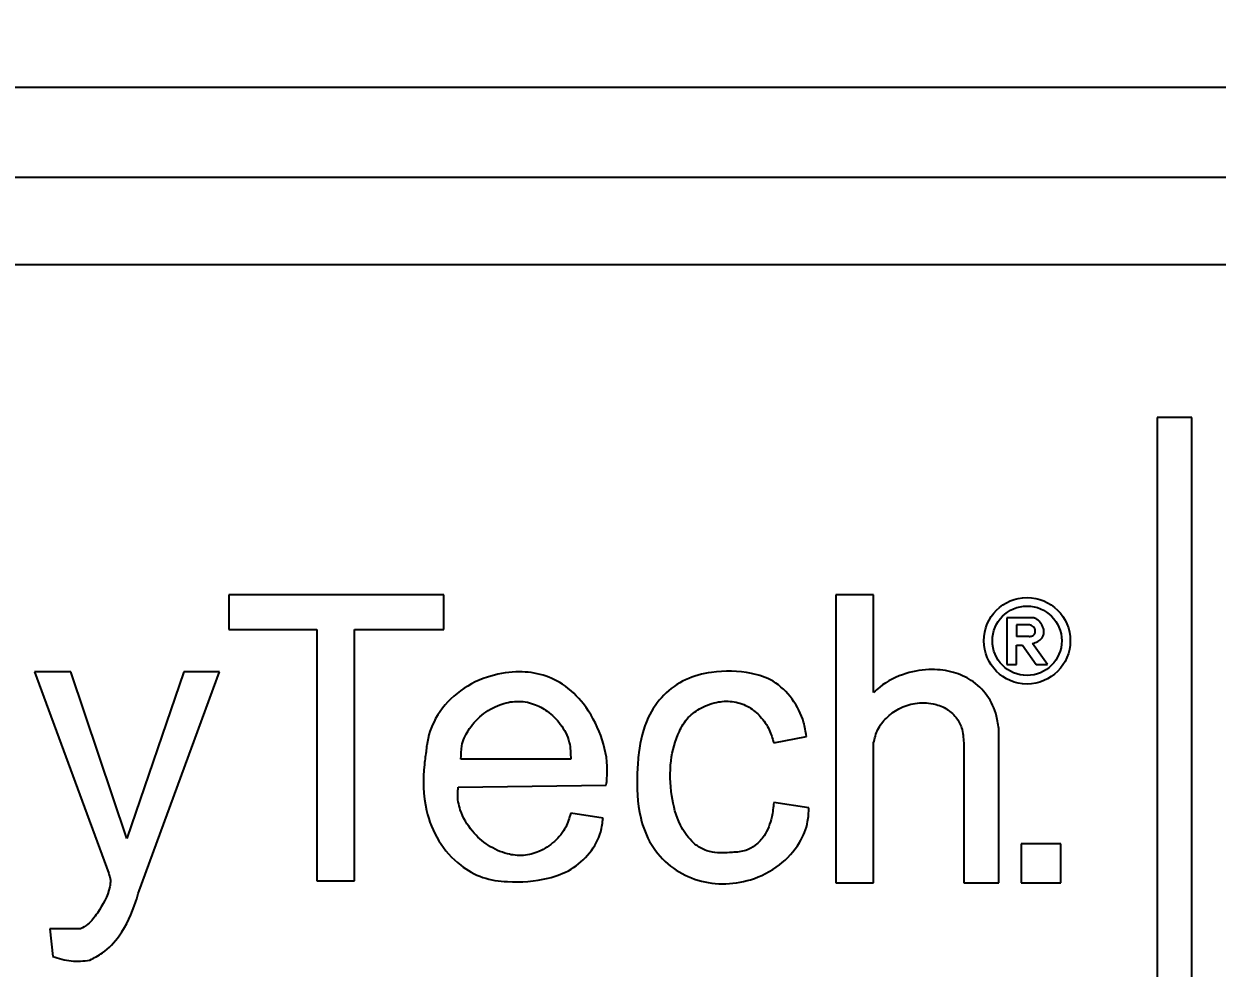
# Model space of a CAD drawing. Extents: x 75 to 2075, y 25 to 1460.
# Drawn here: x 818 to 851.08, y 1205.03 to 1231.2 of the extents above; entities that cross this region are included whole.
import ezdxf

# ---------------------------------------------------------------- set-up
doc = ezdxf.new("R2010")
doc.units = 0
doc.header["$LTSCALE"] = 5
doc.linetypes.add('SLD-KATı', pattern=[0])
doc.layers.get('0').update_dxf_attribs({"linetype": 'CONTINUOUS'})
doc.styles.add('SLDTEXTSTYLE1', font='GOTHIC.TTF', dxfattribs={"width": 0.913})
doc.dimstyles.new('SLDDIMSTYLE1', dxfattribs={"dimtxt": 17.5, "dimasz": 16.51, "dimexe": 0, "dimexo": 0.0625, "dimgap": 4.375, "dimtad": 1, "dimlfac": 0.8, "dimrnd": 1e-09, "dimzin": 12, "dimtxsty": 'SLDTEXTSTYLE1', "dimsah": 1, "dimcen": 0.09, "dimazin": 3, "dimtfac": 1, "dimtofl": 0, "dimtmove": 0, "dimatfit": 3, "dimtolj": 1, "dimtzin": 12})

# ---------------------------------------------------------------- blocks, each defined once
blk = doc.blocks.new('_D_5')
at = {"color": 7, "linetype": 'SLD-KATı'}
for p, q in [((224.877, 1226.853), (224.877, 1278.192)), ((924.877, 1226.853), (924.877, 1278.192)), ((224.877, 1273.192), (924.877, 1273.192))]:
    blk.add_line(p, q, dxfattribs=at)
for points in [[(224.877, 1273.192), (241.387, 1270.652), (241.387, 1275.732)], [(924.877, 1273.192), (908.367, 1275.732), (908.367, 1270.652)]]:
    blk.add_solid(points, dxfattribs=at)
at = {"color": 7, "linetype": 'SLD-KATı', "insert": (543.242, 1295.545), "char_height": 17.5, "attachment_point": 1, "style": 'SLDTEXTSTYLE1'}
blk.add_mtext('560', dxfattribs=at)

msp = doc.modelspace()

# ---------------------------------------------------------------- linework, layer by layer
at = {"color": 7, "linetype": 'SLD-KATı'}
for p, q in [((904.789, 1229.442), (244.966, 1229.442)), ((903.627, 1226.942), (246.127, 1226.942)), ((898.237, 1224.529), (804.237, 1224.529)), ((849.415, 1220.293), (849.415, 1202.185)), ((850.377, 1220.293), (849.415, 1220.293)), ((850.377, 1202.185), (850.377, 1220.293)), ((823.676, 1215.38), (823.676, 1214.423)), ((829.64, 1215.38), (823.676, 1215.38)), ((829.64, 1214.423), (829.64, 1215.38)), ((840.504, 1215.38), (840.504, 1207.393)), ((841.553, 1215.38), (840.504, 1215.38)), ((841.553, 1212.674), (841.553, 1215.38)), ((845.995, 1214.74), (845.251, 1214.74)), ((845.251, 1214.74), (845.251, 1213.446)), ((845.513, 1214.544), (845.513, 1214.225)), ((845.862, 1214.544), (845.513, 1214.544)), ((823.676, 1214.423), (826.117, 1214.423)), ((826.117, 1214.423), (826.117, 1207.449)), ((827.159, 1207.449), (827.159, 1214.423)), ((827.159, 1214.423), (829.64, 1214.423)), ((845.862, 1214.225), (845.513, 1214.225)), ((845.513, 1213.446), (845.513, 1213.985)), ((845.513, 1213.985), (845.679, 1213.985)), ((845.679, 1213.985), (846.064, 1213.446)), ((846.372, 1213.446), (845.957, 1214.028)), ((845.251, 1213.446), (845.513, 1213.446)), ((846.064, 1213.446), (846.372, 1213.446)), ((818.293, 1213.242), (820.348, 1207.652)), ((819.3, 1213.242), (818.293, 1213.242)), ((820.853, 1208.625), (819.3, 1213.242)), ((822.43, 1213.242), (820.853, 1208.625)), ((821.189, 1207.178), (823.423, 1213.242)), ((823.423, 1213.242), (822.43, 1213.242)), ((845.028, 1207.393), (845.028, 1211.625)), ((838.786, 1211.276), (839.69, 1211.455)), ((841.553, 1207.393), (841.553, 1211.276)), ((844.052, 1211.276), (844.052, 1207.393)), ((833.155, 1210.821), (830.114, 1210.821)), ((830.037, 1210.05), (834.143, 1210.108)), ((839.76, 1209.475), (838.786, 1209.621)), ((834.053, 1209.194), (833.155, 1209.325)), ((845.642, 1208.478), (845.642, 1207.393)), ((846.742, 1208.478), (845.642, 1208.478)), ((846.742, 1207.393), (846.742, 1208.478)), ((826.117, 1207.449), (827.159, 1207.449)), ((840.504, 1207.393), (841.553, 1207.393)), ((844.052, 1207.393), (845.028, 1207.393)), ((845.642, 1207.393), (846.742, 1207.393)), ((819.567, 1206.118), (818.712, 1206.118)), ((818.712, 1206.118), (818.797, 1205.358))]:
    msp.add_line(p, q, dxfattribs=at)
for radius in [1.199, 0.961]:
    msp.add_circle((845.807, 1214.106), radius, dxfattribs=at)
for points, knots in [([(845.862, 1214.225), (845.895, 1214.228), (845.943, 1214.234), (845.998, 1214.269), (846.025, 1214.306), (846.038, 1214.349), (846.036, 1214.394), (846.02, 1214.443), (845.987, 1214.493), (845.936, 1214.531), (845.89, 1214.544), (845.866, 1214.544), (845.862, 1214.544)], [0, 0, 0, 0, 0.186559, 0.274702, 0.363419, 0.443145, 0.524688, 0.620845, 0.735675, 0.860747, 0.977077, 1, 1, 1, 1]), ([(845.957, 1214.028), (846.009, 1214.045), (846.103, 1214.076), (846.205, 1214.158), (846.263, 1214.244), (846.282, 1214.34), (846.264, 1214.459), (846.199, 1214.588), (846.104, 1214.694), (846.025, 1214.728), (845.995, 1214.74)], [0, 0, 0, 0, 0.16556, 0.296485, 0.384749, 0.473556, 0.584871, 0.742835, 0.904394, 1, 1, 1, 1]), ([(834.143, 1210.108), (834.156, 1210.242), (834.202, 1210.703), (834.029, 1211.501), (833.586, 1212.329), (832.985, 1212.915), (832.319, 1213.212), (831.592, 1213.272), (830.784, 1213.127), (829.978, 1212.703), (829.384, 1212.018), (829.186, 1211.424), (829.156, 1211.121), (829.152, 1211.077)], [0, 0, 0, 0, 0.04943, 0.170897, 0.294157, 0.391932, 0.475222, 0.558218, 0.657528, 0.774977, 0.88758, 0.98383, 1, 1, 1, 1]), ([(839.69, 1211.455), (839.67, 1211.588), (839.613, 1211.958), (839.319, 1212.511), (838.817, 1213.016), (838.014, 1213.27), (837.173, 1213.285), (836.322, 1213.07), (835.703, 1212.624), (835.22, 1211.924), (835.045, 1211.159), (834.979, 1210.224), (835.005, 1209.34), (835.351, 1208.432), (835.886, 1207.832), (836.584, 1207.457), (837.362, 1207.328), (838.187, 1207.452), (838.957, 1207.837), (839.495, 1208.432), (839.737, 1209.012), (839.754, 1209.348), (839.76, 1209.475)], [0, 0, 0, 0, 0.0263022, 0.072974, 0.1202284, 0.1619253, 0.2343177, 0.2828118, 0.3313407, 0.3804261, 0.4463518, 0.4819257, 0.5647396, 0.6169184, 0.6692486, 0.7185849, 0.7693829, 0.8211307, 0.8798802, 0.9343658, 0.9751261, 1, 1, 1, 1]), ([(845.028, 1211.625), (845.01, 1211.758), (844.964, 1212.099), (844.732, 1212.607), (844.295, 1213.025), (843.754, 1213.262), (843.129, 1213.34), (842.413, 1213.227), (841.867, 1212.96), (841.608, 1212.725), (841.553, 1212.674)], [0, 0, 0, 0, 0.0882751, 0.2263483, 0.3592177, 0.4777931, 0.6102091, 0.769418, 0.9505451, 1, 1, 1, 1]), ([(830.114, 1210.821), (830.114, 1210.946), (830.113, 1211.224), (830.311, 1211.662), (830.672, 1212.066), (831.148, 1212.345), (831.656, 1212.458), (832.121, 1212.382), (832.54, 1212.153), (832.897, 1211.798), (833.151, 1211.329), (833.154, 1210.98), (833.155, 1210.821)], [0, 0, 0, 0, 0.076053, 0.168863, 0.285711, 0.403866, 0.500694, 0.598125, 0.685119, 0.788718, 0.90381, 1, 1, 1, 1]), ([(838.786, 1209.621), (838.771, 1209.488), (838.737, 1209.168), (838.577, 1208.743), (838.299, 1208.438), (837.99, 1208.262), (837.576, 1208.236), (837.155, 1208.212), (836.762, 1208.335), (836.446, 1208.592), (836.118, 1209.074), (835.918, 1209.847), (835.89, 1210.744), (836.085, 1211.486), (836.391, 1211.998), (836.785, 1212.269), (837.225, 1212.434), (837.691, 1212.436), (838.103, 1212.29), (838.434, 1212.008), (838.67, 1211.663), (838.749, 1211.398), (838.786, 1211.276)], [0, 0, 0, 0, 0.040385, 0.09736, 0.133279, 0.163315, 0.202019, 0.256679, 0.290233, 0.323619, 0.377803, 0.46346, 0.561002, 0.646355, 0.692077, 0.737759, 0.787961, 0.831924, 0.875973, 0.91673, 0.961589, 1, 1, 1, 1]), ([(838.786, 1209.621), (838.771, 1209.488), (838.737, 1209.168), (838.577, 1208.743), (838.299, 1208.438), (837.99, 1208.262), (837.576, 1208.236), (837.155, 1208.212), (836.762, 1208.335), (836.446, 1208.592), (836.118, 1209.074), (835.918, 1209.847), (835.89, 1210.744), (836.085, 1211.486), (836.391, 1211.998), (836.785, 1212.269), (837.225, 1212.434), (837.691, 1212.436), (838.103, 1212.29), (838.434, 1212.008), (838.67, 1211.663), (838.749, 1211.398), (838.786, 1211.276)], [0, 0, 0, 0, 0.040385, 0.09736, 0.133279, 0.163315, 0.202019, 0.256679, 0.290233, 0.323619, 0.377803, 0.46346, 0.561002, 0.646355, 0.692077, 0.737759, 0.787961, 0.831924, 0.875973, 0.91673, 0.961589, 1, 1, 1, 1]), ([(841.553, 1211.276), (841.585, 1211.404), (841.649, 1211.66), (841.903, 1211.989), (842.256, 1212.248), (842.708, 1212.396), (843.166, 1212.392), (843.565, 1212.251), (843.844, 1212.009), (844.024, 1211.669), (844.042, 1211.417), (844.052, 1211.276)], [0, 0, 0, 0, 0.106551, 0.212883, 0.329968, 0.458978, 0.592586, 0.694669, 0.797398, 0.8856, 1, 1, 1, 1]), ([(829.152, 1211.077), (829.133, 1210.945), (829.052, 1210.393), (829.068, 1209.512), (829.453, 1208.534), (830.021, 1207.895), (830.702, 1207.504), (831.548, 1207.394), (832.391, 1207.452), (833.188, 1207.738), (833.7, 1208.199), (833.994, 1208.717), (834.037, 1209.065), (834.053, 1209.194)], [0, 0, 0, 0, 0.047454, 0.198854, 0.306553, 0.414427, 0.497067, 0.57973, 0.713869, 0.794698, 0.875772, 0.954182, 1, 1, 1, 1]), ([(833.155, 1209.325), (833.117, 1209.194), (833.031, 1208.9), (832.718, 1208.526), (832.306, 1208.253), (831.845, 1208.132), (831.349, 1208.185), (830.852, 1208.416), (830.386, 1208.83), (830.089, 1209.337), (830.007, 1209.778), (830.03, 1209.989), (830.037, 1210.05)], [0, 0, 0, 0, 0.0845133, 0.1900136, 0.2965269, 0.3893247, 0.4822178, 0.6028327, 0.725591, 0.8675539, 0.9618542, 1, 1, 1, 1]), ([(820.348, 1207.652), (820.368, 1207.591), (820.408, 1207.473), (820.349, 1207.077), (820.118, 1206.665), (819.823, 1206.269), (819.635, 1206.159), (819.567, 1206.118)], [0, 0, 0, 0, 0.102769, 0.202104, 0.644686, 0.869553, 1, 1, 1, 1]), ([(819.823, 1205.254), (819.943, 1205.315), (820.262, 1205.48), (820.751, 1206.015), (821.035, 1206.641), (821.161, 1207.078), (821.189, 1207.178)], [0, 0, 0, 0, 0.16524, 0.439631, 0.872137, 1, 1, 1, 1]), ([(818.797, 1205.358), (818.964, 1205.304), (819.299, 1205.196), (819.648, 1205.234), (819.823, 1205.254)], [0, 0, 0, 0, 0.499952, 1, 1, 1, 1])]:
    msp.add_open_spline(points, degree=3, knots=knots, dxfattribs=at)

# ---------------------------------------------------------------- dimensions: what is measured, and where the dimension line sits
dim = msp.add_linear_dim(base=(924.877, 1273.192), p1=(224.877, 1221.853), p2=(924.877, 1221.853), dimstyle='SLDDIMSTYLE1', dxfattribs=at)
dim.commit()
dim.dimension.update_dxf_attribs({"geometry": '_D_5', "text_midpoint": (562.638, 1273.192), "dimtype": 160})

doc.saveas('drawing.dxf')
